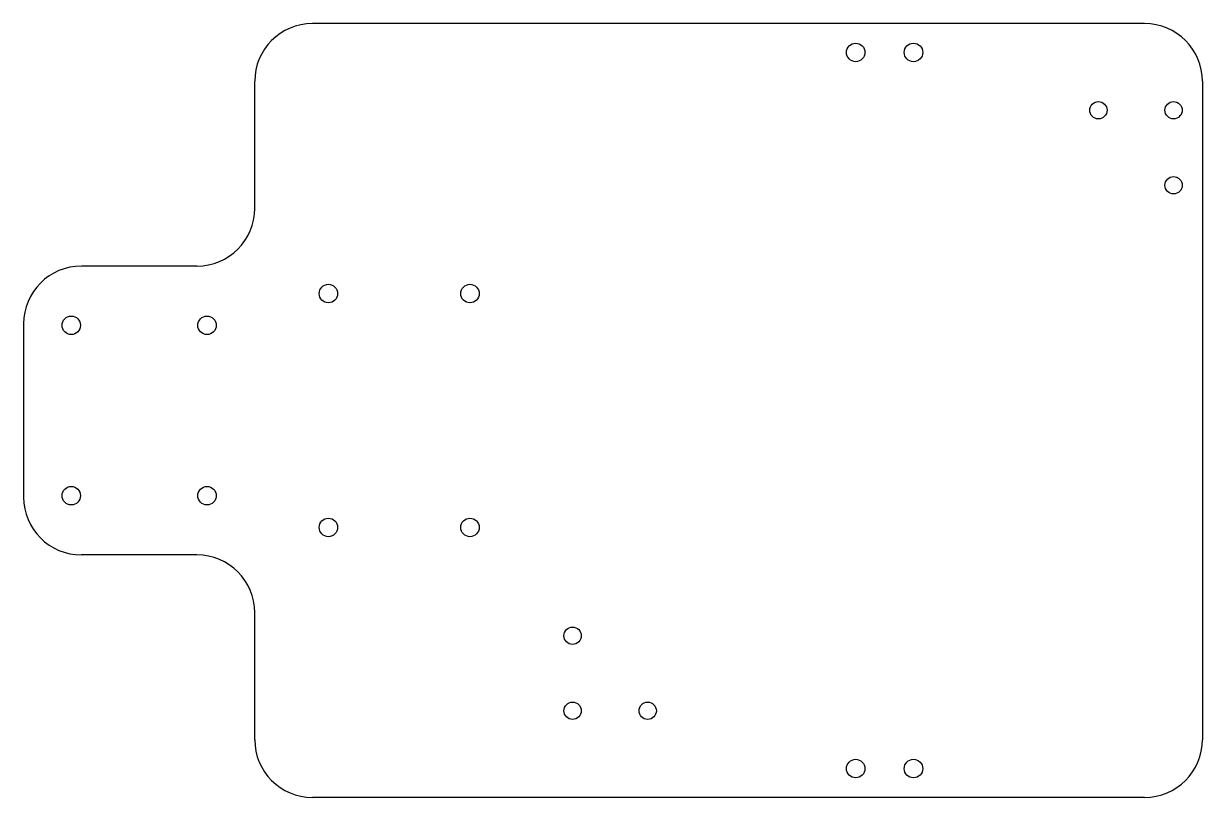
# Model space of a CAD drawing. Extents: x -147 to 57, y -67 to 67.
import ezdxf

# ---------------------------------------------------------------- set-up
doc = ezdxf.new("R2010")
doc.units = 0
doc.layers.add('VISIBLE', color=7, linetype='CONTINUOUS')

msp = doc.modelspace()

# ---------------------------------------------------------------- linework, layer by layer
at = {"layer": 'VISIBLE'}
for p, q in [((47, 67), (-97, 67)), ((-107, 35), (-107, 57)), ((57, 57), (57, -57)), ((-117, 25), (-137, 25)), ((-147, 15), (-147, -15)), ((-117, -25), (-137, -25)), ((-107, -57), (-107, -35)), ((47, -67), (-97, -67))]:
    msp.add_line(p, q, dxfattribs=at)
for centre, radius in [((-3, 62), 1.6), ((7, 62), 1.6), ((39, 52), 1.5), ((52, 52), 1.5), ((52, 39), 1.5), ((-94.25, 20.25), 1.6), ((-69.75, 20.25), 1.6), ((-138.75, 14.75), 1.6), ((-115.25, 14.75), 1.6), ((-138.75, -14.75), 1.6), ((-115.25, -14.75), 1.6), ((-94.25, -20.25), 1.6), ((-69.75, -20.25), 1.6), ((-52, -39), 1.5), ((-52, -52), 1.5), ((-39, -52), 1.5), ((-3, -62), 1.6), ((7, -62), 1.6)]:
    msp.add_circle(centre, radius, dxfattribs=at)
for centre, start, end in [((-97, 57), 90, 180), ((47, 57), 0, 90), ((-117, 35), 270, 0), ((-137, 15), 90, 180), ((-137, -15), 180, 270), ((-117, -35), 0, 90), ((-97, -57), 180, 270), ((47, -57), 270, 0)]:
    msp.add_arc(centre, 10, start, end, dxfattribs=at)

doc.saveas('drawing.dxf')
